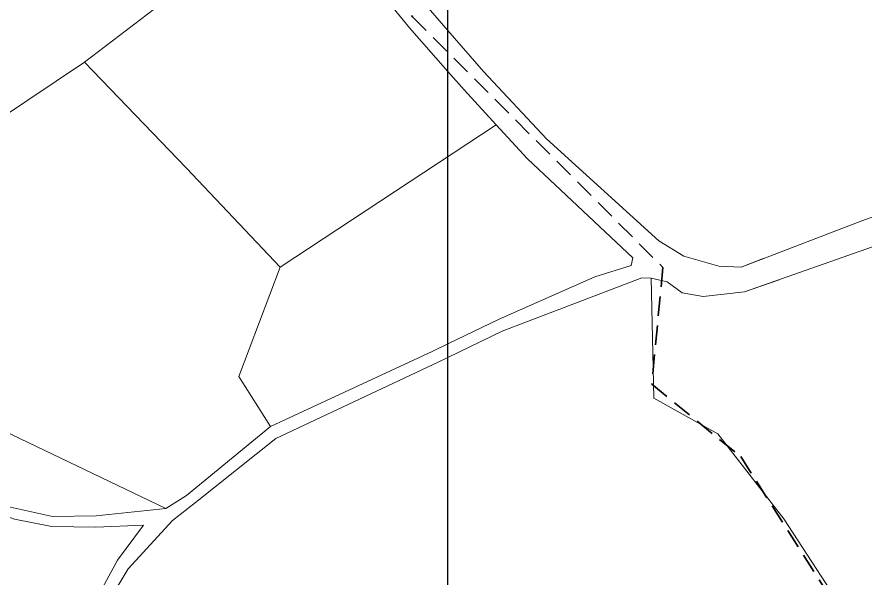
# Model space of a CAD drawing. Header units: metres. Extents: x 547915 to 556085, y 1814738 to 1822008.
# Drawn here: x 549893.6 to 550103, y 1819623 to 1819761.6 of the extents above; entities that cross this region are included whole.
import ezdxf

# ---------------------------------------------------------------- set-up
doc = ezdxf.new("R2010")
doc.units = ezdxf.units.M
doc.header["$LTSCALE"] = 1.6
doc.linetypes.add('MEDIUM_DASHED', pattern=[4.5, 3, -1.5])
for name, color, linetype, lineweight in [('10', 7, 'Continuous', 13), ('23', 7, 'Continuous', 13), ('34', 7, 'MEDIUM_DASHED', 35), ('54', 7, 'Continuous', 25)]:
    doc.layers.add(name, color=color, linetype=linetype, lineweight=lineweight)

msp = doc.modelspace()

# ---------------------------------------------------------------- linework, layer by layer
at = {"layer": '10'}
for p, q in [((549910.2, 1819750.36), (549963.99, 1819791.42)), ((549910.2, 1819750.36), (549883.69, 1819732.72)), ((549958.6, 1819699.77), (550011.96, 1819734.9))]:
    msp.add_line(p, q, dxfattribs=at)
for points in [[(549910.2, 1819750.36), (549935.46, 1819724.25), (549958.6, 1819699.77)], [(549868.79, 1819702.04), (549862.38, 1819694.41), (549870.32, 1819668.86), (549930.35, 1819640.2)], [(549956.22, 1819660.45), (549948.38, 1819672.79), (549958.6, 1819699.77)], [(550050.22, 1819697.04), (550050.86, 1819667.38), (550066.65, 1819658.61), (550083, 1819637.61), (550100.37, 1819610.91), (550050.95, 1819587.92), (550029.52, 1819530.16), (550001.25, 1819542.19), (549955.41, 1819510.11), (549952.58, 1819485.66), (549944.89, 1819470.89)], [(550050.22, 1819697.04), (550050.86, 1819667.38), (550066.65, 1819658.61), (550083, 1819637.61), (550100.37, 1819610.91), (550050.95, 1819587.92), (550029.52, 1819530.16)]]:
    msp.add_lwpolyline(points, dxfattribs=at)
at = {"layer": '23'}
for points in [[(550000, 1819748.11), (549990.49, 1819758.9), (549963.99, 1819791.42)], [(550000, 1819748.11), (549990.49, 1819758.9), (549963.99, 1819791.42)], [(550058.27, 1819702.5), (550052.13, 1819706.24), (550024.4, 1819731.45), (550008.82, 1819748.1), (550000, 1819758.19), (549994.6, 1819764.36)], [(550058.27, 1819702.5), (550052.13, 1819706.24), (550024.4, 1819731.45), (550008.82, 1819748.1), (550000, 1819758.19), (549994.6, 1819764.36)], [(550011.96, 1819734.9), (550004.02, 1819743.55), (550000, 1819748.11)], [(550011.96, 1819734.9), (550004.02, 1819743.55), (550000, 1819748.11)], [(550000, 1819680.83), (550012.7, 1819686.95), (550036.33, 1819697.39), (550045.25, 1819700.17), (550045.71, 1819702.05), (550019.65, 1819726.52), (550011.96, 1819734.9)], [(550000, 1819680.83), (550012.7, 1819686.95), (550036.33, 1819697.39), (550045.25, 1819700.17), (550045.71, 1819702.05), (550019.65, 1819726.52), (550011.96, 1819734.9)], [(550155.34, 1819734.46), (550142.14, 1819725.55), (550102.24, 1819711.25), (550072.42, 1819699.78), (550066.9, 1819700.01), (550058.27, 1819702.5)], [(550104.88, 1819704.81), (550073.25, 1819693.64), (550063.05, 1819692.53), (550057.87, 1819693.47), (550054.13, 1819696.14), (550050.22, 1819697.04)], [(550077.89, 1819701.89), (550072.42, 1819699.78), (550066.9, 1819700.01), (550058.27, 1819702.5)], [(550050.22, 1819697.04), (550047.94, 1819697.1), (550037.77, 1819693.28), (550013.37, 1819683.98), (550000, 1819677.49)], [(550050.22, 1819697.04), (550047.94, 1819697.1), (550037.77, 1819693.28), (550013.37, 1819683.98), (550000, 1819677.49)], [(550081.82, 1819696.67), (550073.25, 1819693.64), (550063.05, 1819692.53), (550057.87, 1819693.47), (550054.13, 1819696.14), (550050.22, 1819697.04)], [(549956.22, 1819660.45), (549996.1, 1819678.95), (550000, 1819680.83)], [(550000, 1819677.49), (549997.64, 1819676.34), (549957.46, 1819657.46), (549937.66, 1819641.65), (549932.01, 1819637.18), (549921.02, 1819625.28), (549912.03, 1819610.34), (549908.64, 1819601.96), (549908.64, 1819595.67), (549912.31, 1819582.95), (549914.34, 1819567.77), (549921.21, 1819546.25)], [(549930.35, 1819640.2), (549935.44, 1819643.35), (549956.22, 1819660.45)], [(549918.51, 1819545.69), (549911.96, 1819567.09), (549910.01, 1819582.61), (549905.81, 1819595.1), (549906.02, 1819602.7), (549909.77, 1819611.45), (549918.4, 1819627.4), (549924.78, 1819636.02), (549913.05, 1819635.55), (549902.19, 1819635.76), (549892.98, 1819637.52), (549880.23, 1819642.04), (549870.67, 1819645.9), (549855.74, 1819646.11), (549842.51, 1819642.14), (549810.76, 1819647.39), (549811.64, 1819649.25)], [(549811.64, 1819649.25), (549841.98, 1819644.96), (549855.44, 1819648.54), (549871.29, 1819649.1), (549881.42, 1819644.7), (549891.92, 1819640.5), (549902.33, 1819638.23), (549913.1, 1819638.34), (549930.35, 1819640.2)]]:
    msp.add_lwpolyline(points, dxfattribs=at)
at = {"layer": '34'}
msp.add_lwpolyline([(550075.11, 1819978.79), (550075.77, 1819931.04), (550083.06, 1819891.92), (549951.19, 1819813), (549991.28, 1819761.59), (550053.11, 1819699.71), (550050.37, 1819670.84), (550072.36, 1819652.97), (550101.21, 1819607.59), (550046.25, 1819589.71), (550032.51, 1819537.46), (549999.53, 1819540.21), (549952.81, 1819507.21), (549945.94, 1819471.46), (549962.43, 1819467.33), (549972.05, 1819415.08), (549954.18, 1819346.32), (549965.18, 1819288.57), (549983.04, 1819250.07), (549963.81, 1819170.31)], dxfattribs=at)
at = {"layer": '54'}
msp.add_line((550000, 1816000), (550000, 1821000), dxfattribs=at)

doc.saveas('drawing.dxf')
